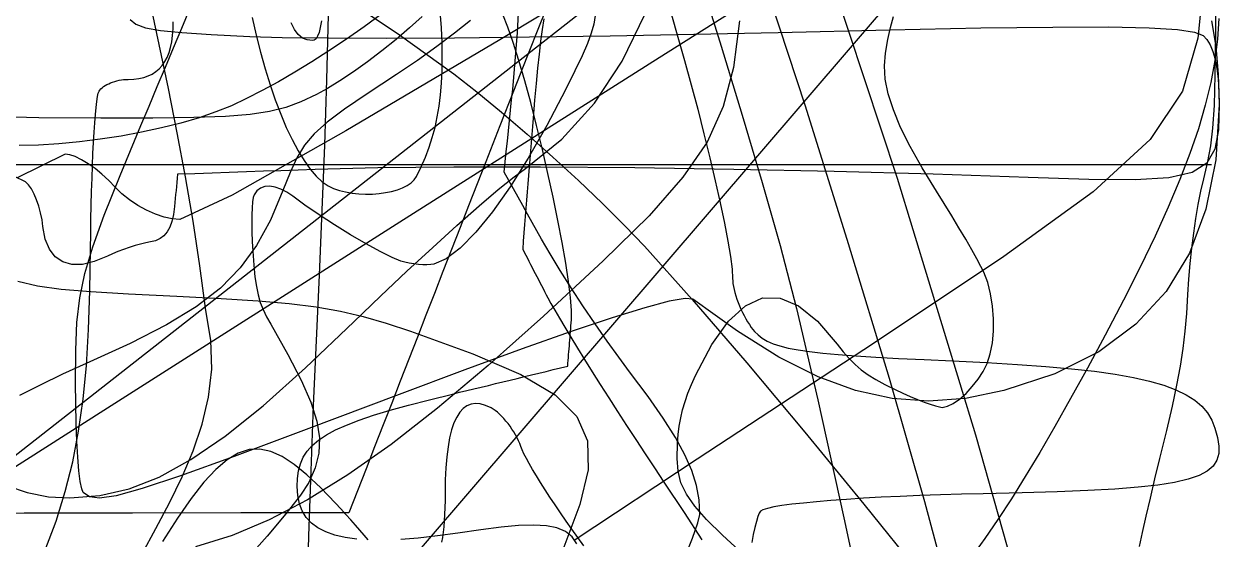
# Model space of a CAD drawing. Extents: x -75 to 75, y -75 to 75.
# Drawn here: x 40.6 to 75.1, y -10.71 to 4.18 of the extents above; entities that cross this region are included whole.
import ezdxf

# ---------------------------------------------------------------- set-up
doc = ezdxf.new("R2010")
doc.units = 0
for name, color, linetype in [('butterfly', 7, 'CONTINUOUS'), ('crosshair', 7, 'CONTINUOUS'), ('crown', 7, 'CONTINUOUS'), ('darth', 7, 'CONTINUOUS'), ('fallout', 7, 'CONTINUOUS'), ('heart', 7, 'CONTINUOUS'), ('hellokitty', 7, 'CONTINUOUS'), ('ironman', 7, 'CONTINUOUS'), ('jackskellington', 7, 'CONTINUOUS'), ('m4', 7, 'CONTINUOUS'), ('mushroom', 7, 'CONTINUOUS'), ('nes', 7, 'CONTINUOUS'), ('skullbones', 7, 'CONTINUOUS'), ('star', 7, 'CONTINUOUS'), ('stormtrooper', 7, 'CONTINUOUS')]:
    doc.layers.add(name, color=color, linetype=linetype)

msp = doc.modelspace()

# ---------------------------------------------------------------- linework, layer by layer
at = {"layer": 'butterfly', "color": 7}
for points in [[(53.486513, 4.277357), (53.032573, 3.907632), (52.52304, 3.52217), (51.961872, 3.124341), (51.353048, 2.717509), (50.505922, 2.162485), (49.850461, 1.714477), (49.353332, 1.339365), (48.981185, 1.003009), (48.700682, 0.67128), (48.478477, 0.310052), (48.281234, -0.114808), (48.075607, -0.637433), (47.715802, -1.491228), (47.315013, -2.227648), (46.843747, -2.872661), (46.272506, -3.452227), (45.571802, -3.992301), (44.712145, -4.518846), (43.664045, -5.057823), (42.398005, -5.63519), (41.715907, -5.943456), (41.070697, -6.254575), (40.477121, -6.560061)], [(41.929699, -9.518884), (42.789213, -9.448419), (43.637931, -9.252371), (44.504802, -8.912775), (45.418776, -8.411664), (46.408806, -7.731069), (47.503836, -6.853027), (48.732821, -5.759566), (50.124707, -4.432723), (50.891206, -3.691723), (51.656149, -2.967561), (52.399226, -2.278439), (53.100128, -1.642556), (53.738551, -1.078106), (54.294188, -0.603292), (54.746731, -0.236319), (55.07587, 0.004617), (56.131412, 0.846187), (57.066166, 1.887595), (57.870093, 3.10438), (58.533143, 4.472085)], [(61.255032, 4.262859), (61.078155, 2.923557), (60.785293, 1.79105), (60.319734, 0.765452), (59.62477, -0.253122), (58.643698, -1.364561), (57.319802, -2.668753), (55.596384, -4.26558), (53.998509, -5.693735), (52.539073, -6.924991), (51.197789, -7.972817), (49.954361, -8.850684), (48.788495, -9.572063), (47.679904, -10.150421), (46.608289, -10.599234), (45.553365, -10.93196)], [(40.129635, -9.170252), (40.697618, -9.360473), (41.306219, -9.481659), (41.929699, -9.518884)]]:
    msp.add_lwpolyline(points, dxfattribs=at)
at = {"layer": 'crosshair', "color": 7}
msp.add_lwpolyline([(-74.87924, 0.120769), (-37.439611, 0.120769), (0.000016, 0.120769), (37.439642, 0.120769), (74.879271, 0.120769)], dxfattribs=at)
at = {"layer": 'crown', "color": 7}
msp.add_lwpolyline([(55.859773, 5.068449), (55.497008, 4.16457), (55.120472, 3.219786), (54.732408, 2.239524), (54.335056, 1.229193), (53.930657, 0.194214), (53.683882, -0.43942), (53.437107, -1.073054), (53.190332, -1.706688), (52.94356, -2.340322), (52.696785, -2.973959), (52.450009, -3.607593), (52.203234, -4.241227), (51.956462, -4.874861), (51.709687, -5.508495), (51.462912, -6.142129), (51.216137, -6.775763), (50.969364, -7.409397), (50.722589, -8.043031), (50.475814, -8.676665), (50.229039, -9.310299), (49.982264, -9.943933), (46.857615, -9.948788), (43.732961, -9.953642), (40.608309, -9.958496), (37.483658, -9.96335)], dxfattribs=at)
at = {"layer": 'darth', "color": 7}
for points in [[(54.832896, 26.366256), (55.426429, 25.408103), (56.172063, 24.058183), (57.020858, 22.417749), (57.923873, 20.588046), (58.832171, 18.670329), (59.69681, 16.765846), (60.468854, 14.975846), (61.099364, 13.401582), (63.453806, 6.860128), (65.804762, -0.279394), (68.064312, -7.692875), (70.144541, -15.056194)], [(59.658733, -11.283109), (59.902672, -10.679867), (60.056968, -10.241447), (60.110805, -9.99216), (60.08755, -9.574265), (60.012947, -9.158063), (59.879778, -8.728885), (59.680814, -8.272058), (59.408825, -7.772908), (59.056584, -7.216769), (58.616862, -6.588966), (58.082432, -5.874828), (57.768062, -5.453987), (57.432065, -4.984993), (57.084852, -4.483574), (56.736827, -3.965456), (56.398403, -3.446368), (56.079983, -2.942034), (55.791981, -2.46818), (55.5448, -2.040537), (55.409466, -1.798537), (55.274132, -1.55654), (55.138798, -1.31454), (55.003463, -1.072543), (54.868132, -0.830543), (54.732798, -0.588546), (54.597464, -0.346546), (54.46213, -0.104549), (54.492921, 0.194375), (54.523711, 0.493299), (54.554504, 0.792223), (54.585295, 1.09115), (54.616085, 1.390074), (54.646876, 1.688998), (54.677669, 1.987923), (54.708459, 2.286847), (54.845837, 3.926925), (54.93236, 5.631284)], [(67.402117, -12.613623), (66.606208, -9.627647), (65.581366, -6.067374), (64.405589, -2.176797), (63.15688, 1.800098), (61.913239, 5.619318)], [(60.119523, 5.491982), (60.727929, 3.536823), (61.333688, 1.543691), (61.91094, -0.405313), (62.43383, -2.228074), (62.901204, -4.04313), (63.517684, -6.684512), (64.271113, -10.094378), (65.149338, -14.21489)], [(52.094159, 4.388731), (51.734052, 4.061093), (51.343095, 3.72835), (50.933782, 3.399717), (50.518602, 3.084415), (50.110046, 2.791666), (49.720599, 2.530687), (49.362756, 2.310697), (49.049004, 2.140918), (48.594177, 1.928755), (48.160718, 1.765277), (47.69167, 1.644227), (47.13007, 1.55934), (46.418963, 1.50436), (45.501388, 1.473028), (44.320387, 1.459086), (42.819004, 1.456264), (41.028127, 1.465634), (39.609288, 1.506003)], [(40.425443, -3.255383), (40.990811, -3.385052), (41.670735, -3.481934), (42.527135, -3.557295), (43.621937, -3.622398), (45.017063, -3.688515), (46.29135, -3.751653), (47.358046, -3.820135), (48.259272, -3.900257), (49.037167, -3.998318), (49.733852, -4.120608), (50.391458, -4.273429), (51.052115, -4.463068), (51.75795, -4.695828), (53.560379, -5.351235), (54.940319, -5.949854), (55.930535, -6.537901), (56.563793, -7.161595), (56.872858, -7.867156), (56.890497, -8.700804), (56.649468, -9.708758), (56.182537, -10.937234)]]:
    msp.add_lwpolyline(points, dxfattribs=at)
at = {"layer": 'fallout', "color": 7}
msp.add_lwpolyline([(39.086807, 11.339805), (40.954455, 10.338542), (43.044632, 9.150974), (45.248099, 7.843215), (47.455613, 6.481383), (49.557932, 5.131593), (51.445818, 3.859953), (53.010031, 2.732583), (53.670911, 2.216232), (54.382066, 1.631038), (55.122149, 0.996309), (55.869826, 0.331354), (56.603762, -0.344511), (57.302612, -1.011981), (57.945043, -1.651739), (58.509713, -2.244479), (59.890107, -3.784513), (61.464052, -5.610454), (63.145715, -7.616334), (64.849268, -9.696185), (66.488886, -11.744037)], dxfattribs=at)
at = {"layer": 'heart', "color": 7}
msp.add_lwpolyline([(48.00425, -15.711836), (67.248278, 6.751275), (68.191959, 8.479914), (71.058278, 14.785803), (71.649181, 16.602608), (73.536542, 22.070664), (74.67425, 40.468025)], dxfattribs=at)
at = {"layer": 'hellokitty', "color": 7}
for points in [[(50.930395, 4.470908), (50.417468, 4.095736), (49.908776, 3.738191), (49.405766, 3.39931), (48.909873, 3.080123), (48.42254, 2.781664), (47.945207, 2.504968), (47.479314, 2.251069), (47.026305, 2.020996), (46.587616, 1.815784), (46.143136, 1.634436), (45.654764, 1.466063), (45.129636, 1.31143), (44.574897, 1.171324), (43.997685, 1.046511), (43.405143, 0.937774), (42.804407, 0.845888), (42.202619, 0.771624), (41.606919, 0.715764), (41.024449, 0.67908), (40.462347, 0.662345)], [(50.210734, -10.707466), (49.871376, -10.660081), (49.571625, -10.590239), (49.310564, -10.497679), (49.087281, -10.382129), (48.900856, -10.243329), (48.750378, -10.081012), (48.634932, -9.894914), (48.553604, -9.684772), (48.505477, -9.450316), (48.489644, -9.191286), (48.498958, -8.953229), (48.529107, -8.733731), (48.583348, -8.530841), (48.664952, -8.342607), (48.777181, -8.167079), (48.923307, -8.002304), (49.106593, -7.846328), (49.330308, -7.697205), (49.597722, -7.552978), (49.912098, -7.4117), (50.276704, -7.271416), (50.69481, -7.130178), (51.16968, -6.98603), (51.704584, -6.837025), (52.302788, -6.681208), (52.96756, -6.51663), (53.175631, -6.466151), (53.383705, -6.415676), (53.591776, -6.365198), (53.79985, -6.314719), (54.007921, -6.264241), (54.215995, -6.213766), (54.424066, -6.163287), (54.632138, -6.112809), (54.840211, -6.062331), (55.048283, -6.011855), (55.256357, -5.961377), (55.464428, -5.910899), (55.672502, -5.860421), (55.880573, -5.809945), (56.088647, -5.759467), (56.296718, -5.708989), (56.30352, -5.625682), (56.310321, -5.542373), (56.317123, -5.459067), (56.323924, -5.37576), (56.330726, -5.292451), (56.337527, -5.209145), (56.344329, -5.125839), (56.35113, -5.042532), (56.357932, -4.959223), (56.364734, -4.875917), (56.371535, -4.79261), (56.378337, -4.709301), (56.385138, -4.625995), (56.39194, -4.542688), (56.398741, -4.459379), (56.405543, -4.376073), (56.407236, -4.099695), (56.378331, -3.7243), (56.321703, -3.263245), (56.240355, -2.729893), (56.137279, -2.13761), (56.015475, -1.499751), (55.877937, -0.82968), (55.727665, -0.140758), (55.567653, 0.553655), (55.400902, 1.240195), (55.230406, 1.9055), (55.059162, 2.53621), (54.89017, 3.118965), (54.726422, 3.640404), (54.570921, 4.087162), (54.426657, 4.445881)], [(59.290466, 4.437482), (59.480252, 3.796098), (59.671986, 3.120142), (59.86268, 2.421574), (60.049359, 1.712364), (60.229044, 1.004471), (60.398747, 0.30986), (60.555497, -0.359503), (60.696306, -0.991656), (60.818197, -1.574633), (60.918192, -2.096471), (60.993305, -2.54521), (61.040558, -2.908879), (61.056983, -3.175519), (61.059805, -3.248028), (61.068018, -3.326026), (61.081367, -3.408793), (61.099598, -3.495602), (61.122402, -3.585732), (61.149524, -3.678453), (61.180675, -3.773043), (61.215583, -3.868778), (61.253971, -3.964932), (61.295562, -4.06078), (61.34008, -4.155601), (61.387245, -4.248666), (61.436783, -4.339254), (61.488416, -4.426636), (61.541869, -4.510092), (61.596865, -4.588894), (61.689358, -4.704405), (61.792863, -4.808406), (61.912746, -4.901796), (62.054379, -4.98547), (62.223131, -5.060323), (62.424366, -5.12725), (62.663457, -5.187146), (62.945769, -5.240909), (63.276678, -5.289431), (63.661544, -5.333611), (64.105742, -5.374341), (64.614637, -5.41252), (65.193599, -5.449039), (65.847996, -5.484797), (66.583199, -5.52069), (67.404575, -5.55761), (68.386825, -5.604772), (69.284401, -5.657506), (70.100918, -5.716736), (70.839985, -5.783388), (71.505208, -5.858389), (72.100203, -5.94266), (72.628574, -6.037128), (73.093933, -6.142719), (73.49989, -6.260355), (73.850057, -6.390965), (74.148041, -6.535468), (74.397449, -6.694791), (74.6019, -6.869862), (74.764993, -7.061601), (74.890345, -7.270939), (74.981565, -7.498794), (75.056958, -7.772527), (75.095653, -8.017312), (75.091392, -8.234923), (75.03795, -8.427125), (74.929069, -8.595693), (74.758499, -8.742392), (74.519996, -8.868997), (74.207314, -8.977277), (73.814201, -9.069002), (73.334412, -9.145945), (72.761701, -9.209868), (72.08982, -9.26255), (71.312524, -9.305758), (70.42356, -9.341262), (69.416687, -9.370833), (68.285656, -9.396233), (67.662177, -9.410627), (67.053646, -9.428435), (66.463209, -9.449404), (65.894009, -9.47328), (65.349188, -9.499837), (64.831889, -9.528824), (64.345258, -9.559993), (63.892436, -9.593095), (63.476567, -9.62789), (63.100794, -9.664127), (62.768263, -9.701564), (62.482115, -9.739955), (62.245491, -9.779054), (62.061542, -9.818613), (61.933404, -9.858389), (61.864223, -9.898134), (61.825008, -9.95809), (61.784154, -10.057886), (61.74199, -10.195238), (61.698844, -10.367857), (61.655046, -10.573456), (61.610923, -10.809749)], [(56.564883, -10.846827), (56.423808, -10.637681), (56.232682, -10.483215), (55.987177, -10.378688), (55.682964, -10.319365), (55.315714, -10.300513), (54.881103, -10.31739), (54.374802, -10.365257), (53.792478, -10.439383), (53.129812, -10.535028), (52.533615, -10.616822), (51.982508, -10.677748), (51.475584, -10.717541)]]:
    msp.add_lwpolyline(points, dxfattribs=at)
at = {"layer": 'ironman', "color": 7}
for points in [[(44.013797, -11.135346), (44.410726, -10.396341), (44.799693, -9.656163), (45.163427, -8.910712), (45.484649, -8.155892), (45.746089, -7.387607), (45.930467, -6.601759), (46.02051, -5.794254), (45.998948, -4.960995), (45.848501, -4.097884), (45.678338, -2.808077), (45.482343, -1.523029), (45.26381, -0.242144), (45.026021, 1.03518), (44.772261, 2.309537), (44.505824, 3.581527), (44.229991, 4.85175)], [(49.386002, 4.439895), (49.337304, 2.558751), (49.27346, 0.677531), (49.19884, -1.203779), (49.117814, -3.085194), (49.034751, -4.966733), (48.954021, -6.84841), (48.879994, -8.73024), (48.817042, -10.612241), (48.769535, -12.494429)]]:
    msp.add_lwpolyline(points, dxfattribs=at)
at = {"layer": 'jackskellington', "color": 7}
for points in [[(74.999463, 5.497474), (74.99396, 3.898417), (74.97999, 2.702512), (74.95363, 1.822216), (74.910916, 1.169983), (74.847916, 0.658269), (74.760701, 0.199525), (74.645322, -0.293791), (74.564525, -0.65265), (74.489287, -1.037906), (74.420253, -1.44482), (74.358065, -1.868653), (74.303368, -2.304669), (74.25681, -2.748128), (74.219029, -3.194298), (74.190671, -3.638437), (74.156282, -4.18813), (74.111519, -4.699265), (74.052049, -5.197269), (73.973535, -5.707558), (73.871647, -6.255552), (73.742048, -6.866667), (73.580413, -7.566324), (73.382401, -8.379943), (73.240076, -8.962678), (73.107299, -9.521551), (72.986976, -10.043236), (72.882015, -10.514417), (72.795319, -10.921769)], [(57.089926, 4.422549), (57.049484, 4.169938), (56.978824, 3.908047), (56.869971, 3.612086), (56.71494, 3.257265), (56.50576, 2.818802), (56.234449, 2.271903), (55.695099, 1.240528), (55.158471, 0.303245), (54.632434, -0.529517), (54.124857, -1.247326), (53.643615, -1.839759), (53.196569, -2.296383), (52.7916, -2.606771), (52.43657, -2.760497), (52.342751, -2.77506), (52.233686, -2.781664), (52.11331, -2.780535), (51.985542, -2.772294), (51.854317, -2.757167), (51.723555, -2.735521), (51.597187, -2.707694), (51.479142, -2.674033), (51.227934, -2.570734), (50.884884, -2.398641), (50.476201, -2.173492), (50.028091, -1.911037), (49.566757, -1.627022), (49.118404, -1.337194), (48.709239, -1.057298), (48.365466, -0.80308), (48.189216, -0.681191), (48.01675, -0.59215), (47.851382, -0.536104), (47.696428, -0.513187), (47.555201, -0.523545), (47.431015, -0.567317), (47.327179, -0.644644), (47.247014, -0.755664), (47.221896, -0.835042), (47.202169, -0.963157), (47.18803, -1.133509), (47.179619, -1.33961), (47.177079, -1.574967), (47.180607, -1.833084), (47.190344, -2.107472), (47.206459, -2.391633), (47.236603, -2.79177), (47.270204, -3.126621), (47.310494, -3.409321), (47.360707, -3.653), (47.424075, -3.870796), (47.503828, -4.075842), (47.603198, -4.281269), (47.725417, -4.500217), (48.222182, -5.375227), (48.605556, -6.118693), (48.880951, -6.753078), (49.053781, -7.300843), (49.129462, -7.784459), (49.113403, -8.226385), (49.011019, -8.649092), (48.827724, -9.075042), (48.586012, -9.441496), (48.164377, -9.977882), (47.618698, -10.622562), (47.004859, -11.313899)], [(61.360837, -11.141961), (60.76847, -10.592994), (60.308072, -10.138066), (59.964427, -9.751534), (59.722312, -9.407754), (59.566508, -9.081081), (59.481799, -8.745869), (59.452959, -8.376474), (59.464756, -7.947251), (59.485076, -7.688874), (59.516004, -7.442451), (59.558654, -7.203815), (59.614127, -6.968803), (59.683534, -6.733249), (59.767978, -6.492988), (59.868565, -6.243856), (59.986398, -5.981689), (60.461993, -5.082656), (60.940414, -4.409892), (61.425382, -3.962572), (61.920622, -3.739879), (62.429858, -3.741008), (62.956815, -3.965101), (63.505213, -4.411353), (64.078779, -5.078947), (64.252701, -5.300114), (64.420967, -5.492603), (64.591328, -5.662495), (64.771541, -5.815869), (64.969356, -5.958803), (65.192532, -6.097372), (65.448818, -6.237656), (65.74597, -6.385732), (65.9666, -6.488983), (66.183953, -6.585306), (66.392448, -6.672594), (66.586504, -6.748738), (66.760542, -6.811631), (66.908976, -6.859166), (67.026228, -6.889231), (67.106718, -6.899729), (67.257535, -6.870392), (67.42831, -6.787823), (67.610691, -6.660193), (67.796311, -6.495666), (67.976821, -6.302415), (68.143854, -6.088606), (68.289054, -5.862405), (68.404063, -5.631982), (68.495923, -5.354766), (68.557199, -5.03877), (68.588323, -4.695848), (68.589734, -4.337843), (68.561879, -3.976604), (68.505169, -3.623987), (68.420053, -3.291834), (68.306964, -2.991996), (68.227002, -2.829532), (68.109849, -2.610798), (67.961118, -2.345388), (67.786411, -2.042891), (67.591339, -1.712894), (67.381504, -1.364993), (67.162513, -1.008772), (66.939976, -0.653824), (66.526433, 0.02183), (66.183064, 0.634261), (65.907542, 1.189773), (65.697532, 1.694674), (65.550706, 2.155275), (65.46473, 2.57788), (65.437269, 2.968797), (65.466, 3.334334), (65.534901, 3.724032), (65.612882, 4.073996), (65.701491, 4.388064)]]:
    msp.add_lwpolyline(points, dxfattribs=at)
at = {"layer": 'm4', "color": 7}
msp.add_lwpolyline([(43.665072, 4.30712), (43.833582, 4.166893), (44.112476, 4.06341), (44.541369, 3.986586), (45.159876, 3.926326), (46.007613, 3.87254), (47.124188, 3.815136), (48.057791, 3.786765), (49.394468, 3.771722), (51.071667, 3.769464), (53.026832, 3.779653), (55.197406, 3.801722), (57.520829, 3.835163), (59.934551, 3.8795), (62.37601, 3.934246), (65.59561, 4.009303), (68.219199, 4.060489), (70.30383, 4.087385), (71.906559, 4.089643), (73.084436, 4.066642), (73.894515, 4.018068), (74.393851, 3.943488), (74.639495, 3.842472), (74.747577, 3.727789), (74.84114, 3.575118), (74.920213, 3.384307), (74.98483, 3.155211), (75.035032, 2.887678), (75.070846, 2.58156), (75.092295, 2.236713), (75.099435, 1.852981), (75.078974, 1.115291), (74.98003, 0.556105), (74.746302, 0.153876), (74.321487, -0.112934), (73.649276, -0.265876), (72.673362, -0.326492), (71.337441, -0.316332), (69.585205, -0.256927), (66.850356, -0.162425), (63.989842, -0.084811), (61.089743, -0.02505), (58.236135, 0.015903), (55.515104, 0.037098), (53.012721, 0.037663), (50.815071, 0.016439), (49.00823, -0.027438), (48.511756, -0.044851), (48.015279, -0.062264), (47.518805, -0.079677), (47.022329, -0.09709), (46.525855, -0.114503), (46.02938, -0.131916), (45.532904, -0.149329), (45.03643, -0.166743), (45.025056, -0.283069), (45.013682, -0.399395), (45.002309, -0.515722), (44.990935, -0.632051), (44.979562, -0.748377), (44.968188, -0.864703), (44.956815, -0.98103), (44.945441, -1.097356), (44.914659, -1.328073), (44.869992, -1.526388), (44.810403, -1.693827), (44.734867, -1.83191), (44.642349, -1.942166), (44.531819, -2.026113), (44.402248, -2.085278), (44.252602, -2.121182), (44.118682, -2.146328), (43.968594, -2.18223), (43.807414, -2.227199), (43.640234, -2.279568), (43.472131, -2.337655), (43.308194, -2.399789), (43.153505, -2.464297), (43.013145, -2.529499), (42.631044, -2.687842), (42.286561, -2.768182), (41.982209, -2.771682), (41.720508, -2.69947), (41.503973, -2.552708), (41.335119, -2.332553), (41.216467, -2.040153), (41.150529, -1.676662), (41.123548, -1.478249), (41.082228, -1.279734), (41.028617, -1.086423), (40.964776, -0.903616), (40.892761, -0.736623), (40.814636, -0.590742), (40.732459, -0.47128), (40.648289, -0.38354), (40.326426, -0.231555)], dxfattribs=at)
at = {"layer": 'mushroom', "color": 7}
msp.add_lwpolyline([(75.094454, 4.335162), (75.05527, 3.734627), (74.977681, 3.120537), (74.860418, 2.488125), (74.702199, 1.83263), (74.50175, 1.149285), (74.257795, 0.433321), (73.969053, -0.32002), (73.634253, -1.115512), (73.252113, -1.957914), (72.82136, -2.851994), (72.340718, -3.802515), (71.808907, -4.814245), (71.297419, -5.763559), (70.814901, -6.641792), (70.35791, -7.453825), (69.922988, -8.204539), (69.506688, -8.898817), (69.105563, -9.541538), (68.716155, -10.137586), (68.33502, -10.691842), (67.958702, -11.209187)], dxfattribs=at)
at = {"layer": 'nes', "color": 7}
for points in [[(33.513742, -12.971176), (42.903301, -6.980453), (51.448445, -1.542158), (58.941081, 3.21192), (65.173104, 7.149981)], [(59.358132, 6.753231), (54.341818, 3.716361), (49.890609, 1.086894), (46.609023, -0.765471), (45.101578, -1.471035), (44.882771, -1.455824), (44.644508, -1.403909), (44.394447, -1.319129), (44.140244, -1.20532), (43.889555, -1.066312), (43.65003, -0.905942), (43.429332, -0.728043), (43.23511, -0.536448), (43.049444, -0.344418), (42.853266, -0.165275), (42.652507, -0.002932), (42.453108, 0.138684), (42.261005, 0.255657), (42.082133, 0.344063), (41.922429, 0.399982), (41.787826, 0.419484), (40.403312, -0.268461)], [(74.674408, 5.691858), (74.488548, 3.767749), (74.040444, 2.234128), (73.106328, 0.838925), (71.462426, -0.669928), (68.884975, -2.544501), (65.150198, -5.036868), (60.034331, -8.399091), (56.481088, -10.745041)]]:
    msp.add_lwpolyline(points, dxfattribs=at)
at = {"layer": 'skullbones', "color": 7}
for points in [[(42.313868, -9.362101), (42.269218, -9.257394), (42.227562, -9.043608), (42.189815, -8.733731), (42.156885, -8.340736), (42.129679, -7.877612), (42.109133, -7.357336), (42.096123, -6.792889), (42.091579, -6.19725), (42.098381, -5.24387), (42.131734, -4.450405), (42.211044, -3.740232), (42.355722, -3.036737), (42.585177, -2.263295), (42.918815, -1.343285), (43.376051, -0.200087), (43.97629, 1.242921), (44.211881, 1.805119), (44.447468, 2.36732), (44.683059, 2.929517), (44.91865, 3.491718), (45.154238, 4.053919), (45.389828, 4.616117)], [(74.882742, 4.271114), (75.005698, 3.528641), (75.076928, 2.726504), (75.099901, 1.85341), (75.005094, 0.254107), (74.7194, -1.178464), (74.240901, -2.446855), (73.567677, -3.553615), (72.697814, -4.501303), (71.629394, -5.292463), (70.3605, -5.929655), (68.889217, -6.415425), (67.782906, -6.640282), (66.714511, -6.719113), (65.662739, -6.645656), (64.6063, -6.41365), (63.523893, -6.016837), (62.394231, -5.448955), (61.196014, -4.703744), (59.907949, -3.774945), (59.68643, -3.75138), (59.223298, -3.833526), (58.519712, -4.021026), (57.576827, -4.313501), (56.395798, -4.710577), (54.977781, -5.211874), (53.323933, -5.817026), (51.435406, -6.525649), (48.747815, -7.541438), (46.670601, -8.315983), (45.119626, -8.87544), (44.010766, -9.245978), (43.259889, -9.45375), (42.782863, -9.524927), (42.49556, -9.485661), (42.313868, -9.362101)]]:
    msp.add_lwpolyline(points, dxfattribs=at)
at = {"layer": 'star', "color": 7}
msp.add_lwpolyline([(47.49093, -73.695492), (0.780248, -39.238586), (-45.095722, -74.904165), (-28.237284, -17.734156), (-74.804253, 16.935467), (-17.674481, 17.811547), (-0.578486, 74.904171), (17.871219, 18.275577), (75.004095, 18.891137), (29.276864, -16.983332), (47.49093, -73.695492)], dxfattribs=at)
at = {"layer": 'stormtrooper', "color": 7}
for points in [[(47.193181, 4.366212), (47.305714, 3.855404), (47.429231, 3.359091), (47.562663, 2.879923), (47.704954, 2.420552), (47.855034, 1.983627), (48.011842, 1.571803), (48.174315, 1.187724), (48.341388, 0.834049), (48.511999, 0.513421), (48.685086, 0.228498), (48.859584, -0.018074), (49.034429, -0.223644), (49.208561, -0.385558), (49.380911, -0.501167), (49.536139, -0.573278), (49.70519, -0.632082), (49.885228, -0.677875), (50.073408, -0.710971), (50.266888, -0.731658), (50.462827, -0.740266), (50.658381, -0.737077), (50.850713, -0.722401), (51.036974, -0.69655), (51.214328, -0.659821), (51.379928, -0.612521), (51.530936, -0.554953), (51.664512, -0.48742), (51.777807, -0.410227), (51.867986, -0.323681), (51.932203, -0.228081), (52.06728, 0.053317), (52.188043, 0.333127), (52.294765, 0.613997), (52.387718, 0.898587), (52.467177, 1.189544), (52.533415, 1.489527), (52.586704, 1.801185), (52.627316, 2.127174), (52.655538, 2.47015), (52.671625, 2.832763), (52.675858, 3.217669), (52.668492, 3.627521), (52.649837, 4.064971), (52.620128, 4.532672)], [(41.204891, -11.046344), (41.526582, -10.185781), (41.792836, -9.332062), (42.008654, -8.470598), (42.179043, -7.586799), (42.309001, -6.66608), (42.403534, -5.69385), (42.467646, -4.655526), (42.506342, -3.536515), (42.52463, -2.322235), (42.529032, -1.891259), (42.535467, -1.468888), (42.543793, -1.057453), (42.553896, -0.659291), (42.565665, -0.276736), (42.578957, 0.087873), (42.593661, 0.432201), (42.609635, 0.753914), (42.626766, 1.050677), (42.644913, 1.320154), (42.663963, 1.560009), (42.683803, 1.767905), (42.704292, 1.941508), (42.725318, 2.078485), (42.746739, 2.176495), (42.768441, 2.233205), (42.793249, 2.268056), (42.823748, 2.301931), (42.859517, 2.334655), (42.900123, 2.36605), (42.945138, 2.39594), (42.994132, 2.424162), (43.046673, 2.450521), (43.10233, 2.474849), (43.160671, 2.496975), (43.22127, 2.516731), (43.283695, 2.533918), (43.347513, 2.548368), (43.412298, 2.559911), (43.477612, 2.568377), (43.543034, 2.57357), (43.608126, 2.575264), (43.769969, 2.581388), (43.920537, 2.599873), (44.05995, 2.630892), (44.188324, 2.674583), (44.305779, 2.731101), (44.412439, 2.800598), (44.508423, 2.88323), (44.593849, 2.979149), (44.668838, 3.088507), (44.73351, 3.21146), (44.787984, 3.34816), (44.83238, 3.49876), (44.86682, 3.663414), (44.89143, 3.842275), (44.906303, 4.035498), (44.911581, 4.243237)], [(49.185289, 4.27035), (49.15412, 4.079446), (49.118439, 3.931643), (49.077988, 3.823202), (49.032524, 3.750378), (48.981798, 3.709427), (48.925557, 3.696614), (48.776303, 3.714592), (48.640735, 3.771067), (48.518282, 3.86978), (48.408373, 4.014487), (48.310442, 4.208944)], [(55.603196, 4.325871), (55.557166, 4.015751), (55.512555, 3.675473), (55.469011, 3.303103), (55.426183, 2.896703), (55.38372, 2.454337), (55.341268, 1.974065), (55.298475, 1.453955), (55.279623, 1.217422), (55.26077, 0.980892), (55.241918, 0.744358), (55.223065, 0.507825), (55.204213, 0.271295), (55.18536, 0.034761), (55.166508, -0.201769), (55.147655, -0.438302), (55.128803, -0.674836), (55.109951, -0.911366), (55.091098, -1.147899), (55.072246, -1.384433), (55.053393, -1.620963), (55.034541, -1.857496), (55.015688, -2.094027), (54.996836, -2.33056), (55.042152, -2.418165), (55.087469, -2.505769), (55.132785, -2.593374), (55.178102, -2.680978), (55.223415, -2.768583), (55.268732, -2.856188), (55.314048, -2.943792), (55.359364, -3.0314), (55.404681, -3.119004), (55.449997, -3.206609), (55.495314, -3.294213), (55.54063, -3.381818), (55.585944, -3.469423), (55.63126, -3.557027), (55.676577, -3.644632), (55.721893, -3.732236), (55.809365, -3.895384), (55.921097, -4.093907), (56.055372, -4.325078), (56.210471, -4.586165), (56.384675, -4.874435), (56.57627, -5.18716), (56.783542, -5.521607), (57.004768, -5.875048), (57.238234, -6.244751), (57.482223, -6.627983), (57.735018, -7.022016), (57.9949, -7.424118), (58.260152, -7.831557), (58.529062, -8.241606), (58.799905, -8.651528), (59.070971, -9.0586), (59.656731, -9.939714), (60.172385, -10.730196)], [(56.758894, -10.905405), (56.585305, -10.66478), (56.4148, -10.424242), (56.248396, -10.185386), (56.08712, -9.949812), (55.931989, -9.719112), (55.784025, -9.494887), (55.644249, -9.278727), (55.513682, -9.072234), (55.393342, -8.876998), (55.284255, -8.69462), (55.187438, -8.526695), (55.103915, -8.374817), (55.034703, -8.240587), (54.980823, -8.125595), (54.943302, -8.03144), (54.911645, -7.94764), (54.874982, -7.863038), (54.833755, -7.778202), (54.788399, -7.693705), (54.739363, -7.610122), (54.687081, -7.528024), (54.632, -7.447986), (54.574556, -7.370575), (54.515194, -7.29637), (54.454352, -7.225939), (54.392475, -7.159854), (54.329999, -7.09869), (54.267369, -7.043022), (54.205026, -6.993419), (54.143411, -6.95045), (54.082962, -6.914696), (53.923633, -6.841961), (53.774386, -6.799645), (53.635242, -6.787707), (53.506235, -6.80608), (53.387388, -6.854712), (53.278733, -6.933559), (53.180291, -7.042571), (53.092096, -7.181692), (53.014175, -7.350873), (52.946552, -7.550065), (52.889258, -7.779213), (52.842318, -8.038265), (52.805762, -8.327176), (52.7796, -8.645886), (52.76388, -8.994352), (52.758631, -9.372515), (52.756938, -9.590715), (52.75214, -9.797209), (52.744097, -9.992162), (52.73278, -10.175737), (52.71816, -10.34809), (52.700183, -10.509385), (52.678847, -10.659787), (52.654096, -10.799453)], [(50.535626, -10.727738), (50.421416, -10.593522), (50.299172, -10.452162), (50.169651, -10.304574), (50.033618, -10.15168), (49.891829, -9.994395), (49.745045, -9.833641), (49.594025, -9.670336), (49.165897, -9.225003), (48.770777, -8.850162), (48.403175, -8.548336), (48.057593, -8.32207), (47.728548, -8.173889), (47.41054, -8.106334), (47.09808, -8.121941), (46.78568, -8.223236), (46.467841, -8.412754), (46.139078, -8.693034), (45.793897, -9.066606), (45.426803, -9.536007), (45.032307, -10.10377), (44.604918, -10.772431)]]:
    msp.add_lwpolyline(points, dxfattribs=at)

doc.saveas('drawing.dxf')
